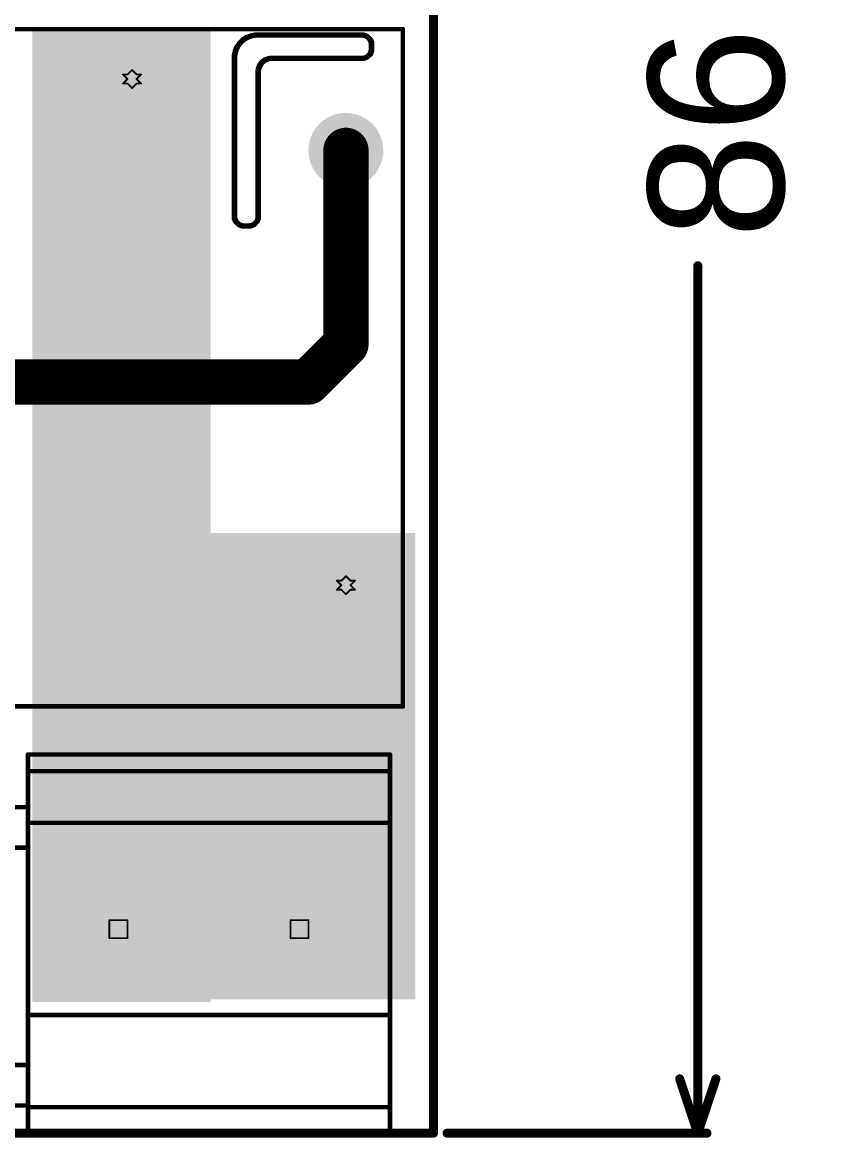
# Model space of a CAD drawing. Header units: inches. Extents: x -1.9 to 9.4, y 0 to 6.7.
# Drawn here: x 0.837 to 1.723, y -0.005 to 1.227 of the extents above; entities that cross this region are included whole.
import ezdxf

# ---------------------------------------------------------------- set-up
doc = ezdxf.new("R2010")
doc.units = ezdxf.units.IN
doc.header["$MEASUREMENT"] = 0
for name, color, linetype in [('Board Outline', 216, 'Continuous'), ('Bottom Layer', 5, 'Continuous'), ('Bottom Solder', 6, 'Continuous'), ('Dimensions', 6, 'Continuous'), ('Drill Drawing', 1, 'Continuous'), ('Multi-Layer', 9, 'Continuous'), ('Pad Holes', 156, 'Continuous'), ('Top Layer', 1, 'Continuous'), ('Top Overlay', 2, 'Continuous'), ('Top Solder', 216, 'Continuous')]:
    doc.layers.add(name, color=color, linetype=linetype)
doc.styles.add('Arial', font='', dxfattribs={"height": 0.2})
doc.styles.get('Arial').set_extended_font_data('Arial')

# ---------------------------------------------------------------- blocks, each defined once
blk = doc.blocks.new('KF129_5_08_2P_5')
at = {"layer": 'Bottom Layer'}
h = blk.add_hatch(color=5, dxfattribs=at)
edge = h.paths.add_edge_path()
edge.add_arc((-0.1, 0), 0.047244, 0, 360)
h = blk.add_hatch(color=5, dxfattribs=at)
edge = h.paths.add_edge_path()
edge.add_arc((0.1, 0), 0.047244, 0, 360)
at = {"layer": 'Bottom Solder'}
h = blk.add_hatch(color=6, dxfattribs=at)
edge = h.paths.add_edge_path()
edge.add_arc((-0.1, 0), 0.049244, 0, 360)
h = blk.add_hatch(color=6, dxfattribs=at)
edge = h.paths.add_edge_path()
edge.add_arc((0.1, 0), 0.049244, 0, 360)
at = {"layer": 'Multi-Layer'}
h = blk.add_hatch(color=9, dxfattribs=at)
edge = h.paths.add_edge_path()
edge.add_arc((-0.1, 0), 0.047244, 0, 360)
h = blk.add_hatch(color=9, dxfattribs=at)
edge = h.paths.add_edge_path()
edge.add_arc((0.1, 0), 0.047244, 0, 360)
at = {"layer": 'Pad Holes'}
h = blk.add_hatch(color=7, dxfattribs=at)
edge = h.paths.add_edge_path()
edge.add_arc((-0.1, 0), 0.031496, 0, 360)
h = blk.add_hatch(color=7, dxfattribs=at)
edge = h.paths.add_edge_path()
edge.add_arc((0.1, 0), 0.031496, 0, 360)
at = {"layer": 'Top Layer'}
h = blk.add_hatch(color=1, dxfattribs=at)
edge = h.paths.add_edge_path()
edge.add_arc((-0.1, 0), 0.047244, 0, 360)
h = blk.add_hatch(color=1, dxfattribs=at)
edge = h.paths.add_edge_path()
edge.add_arc((0.1, 0), 0.047244, 0, 360)
at = {"layer": 'Top Solder'}
h = blk.add_hatch(color=216, dxfattribs=at)
edge = h.paths.add_edge_path()
edge.add_arc((-0.1, 0), 0.049244, 0, 360)
h = blk.add_hatch(color=216, dxfattribs=at)
edge = h.paths.add_edge_path()
edge.add_arc((0.1, 0), 0.049244, 0, 360)
at = {"layer": 'Top Overlay'}
for points in [[(-0.2, -0.22441, 0.005, 0.005, 0), (-0.2, 0.192913, 0.005, 0.005, 0)], [(-0.2, 0.192913, 0.005, 0.005, 0), (0.2, 0.192913, 0.005, 0.005, 0)], [(0.2, -0.224409, 0.005, 0.005, 0), (0.2, 0.192913, 0.005, 0.005, 0)], [(-0.2, 0.174526, 0.005, 0.005, 0), (0.2, 0.174526, 0.005, 0.005, 0)], [(-0.23, 0.09, 0.005, 0.005, 0), (-0.23, 0.134786, 0.005, 0.005, 0)], [(-0.23, 0.134786, 0.005, 0.005, 0), (-0.2, 0.134786, 0.005, 0.005, 0)], [(-0.2, 0.117527, 0.005, 0.005, 0), (0.2, 0.117527, 0.005, 0.005, 0)], [(-0.23, 0.09, 0.005, 0.005, 0), (-0.2, 0.09, 0.005, 0.005, 0)], [(-0.2, -0.094771, 0.005, 0.005, 0), (0.2, -0.094771, 0.005, 0.005, 0)], [(-0.23, -0.194786, 0.005, 0.005, 0), (-0.23, -0.15, 0.005, 0.005, 0)], [(-0.23, -0.15, 0.005, 0.005, 0), (-0.2, -0.15, 0.005, 0.005, 0)], [(-0.23, -0.194786, 0.005, 0.005, 0), (-0.2, -0.194786, 0.005, 0.005, 0)], [(-0.2, -0.196621, 0.005, 0.005, 0), (0.2, -0.196621, 0.005, 0.005, 0)], [(-0.2, -0.224409, 0.005, 0.005, 0), (0.2, -0.224409, 0.005, 0.005, 0)]]:
    blk.add_lwpolyline(points, format="xyseb", dxfattribs=at)
for points in [[(-0.20125, 0.192913, 0.0025, 0.0025, 1), (-0.19875, 0.192913, 0.0025, 0.0025, 1)], [(-0.20125, 0.192913, 0.0025, 0.0025, 1), (-0.19875, 0.192913, 0.0025, 0.0025, 1)], [(0.19875, 0.192913, 0.0025, 0.0025, 1), (0.20125, 0.192913, 0.0025, 0.0025, 1)], [(0.19875, 0.192913, 0.0025, 0.0025, 1), (0.20125, 0.192913, 0.0025, 0.0025, 1)], [(-0.20125, 0.174526, 0.0025, 0.0025, 1), (-0.19875, 0.174526, 0.0025, 0.0025, 1)], [(0.19875, 0.174526, 0.0025, 0.0025, 1), (0.20125, 0.174526, 0.0025, 0.0025, 1)], [(-0.23125, 0.134786, 0.0025, 0.0025, 1), (-0.22875, 0.134786, 0.0025, 0.0025, 1)], [(-0.23125, 0.134786, 0.0025, 0.0025, 1), (-0.22875, 0.134786, 0.0025, 0.0025, 1)], [(-0.20125, 0.134786, 0.0025, 0.0025, 1), (-0.19875, 0.134786, 0.0025, 0.0025, 1)], [(-0.20125, 0.117527, 0.0025, 0.0025, 1), (-0.19875, 0.117527, 0.0025, 0.0025, 1)], [(0.19875, 0.117527, 0.0025, 0.0025, 1), (0.20125, 0.117527, 0.0025, 0.0025, 1)], [(-0.23125, 0.09, 0.0025, 0.0025, 1), (-0.22875, 0.09, 0.0025, 0.0025, 1)], [(-0.23125, 0.09, 0.0025, 0.0025, 1), (-0.22875, 0.09, 0.0025, 0.0025, 1)], [(-0.20125, 0.09, 0.0025, 0.0025, 1), (-0.19875, 0.09, 0.0025, 0.0025, 1)], [(-0.20125, -0.094771, 0.0025, 0.0025, 1), (-0.19875, -0.094771, 0.0025, 0.0025, 1)], [(0.19875, -0.094771, 0.0025, 0.0025, 1), (0.20125, -0.094771, 0.0025, 0.0025, 1)], [(-0.23125, -0.15, 0.0025, 0.0025, 1), (-0.22875, -0.15, 0.0025, 0.0025, 1)], [(-0.23125, -0.15, 0.0025, 0.0025, 1), (-0.22875, -0.15, 0.0025, 0.0025, 1)], [(-0.20125, -0.15, 0.0025, 0.0025, 1), (-0.19875, -0.15, 0.0025, 0.0025, 1)], [(-0.23125, -0.194786, 0.0025, 0.0025, 1), (-0.22875, -0.194786, 0.0025, 0.0025, 1)], [(-0.23125, -0.194786, 0.0025, 0.0025, 1), (-0.22875, -0.194786, 0.0025, 0.0025, 1)], [(-0.20125, -0.194786, 0.0025, 0.0025, 1), (-0.19875, -0.194786, 0.0025, 0.0025, 1)], [(-0.20125, -0.196621, 0.0025, 0.0025, 1), (-0.19875, -0.196621, 0.0025, 0.0025, 1)], [(0.19875, -0.196621, 0.0025, 0.0025, 1), (0.20125, -0.196621, 0.0025, 0.0025, 1)], [(-0.20125, -0.224409, 0.0025, 0.0025, 1), (-0.19875, -0.224409, 0.0025, 0.0025, 1)], [(-0.20125, -0.22441, 0.0025, 0.0025, 1), (-0.19875, -0.22441, 0.0025, 0.0025, 1)], [(0.19875, -0.224409, 0.0025, 0.0025, 1), (0.20125, -0.224409, 0.0025, 0.0025, 1)], [(0.19875, -0.224409, 0.0025, 0.0025, 1), (0.20125, -0.224409, 0.0025, 0.0025, 1)]]:
    blk.add_lwpolyline(points, format="xyseb", close=True, dxfattribs=at)
blk = doc.blocks.new('HF3FA_012_ZSTF_8')
at = {"layer": 'Bottom Layer'}
h = blk.add_hatch(color=5, dxfattribs=at)
edge = h.paths.add_edge_path()
edge.add_arc((-0.200785, 0.23622), 0.03937, 0, 360)
h = blk.add_hatch(color=5, dxfattribs=at)
edge = h.paths.add_edge_path()
edge.add_arc((0.279525, 0.23622), 0.03937, 0, 360)
h = blk.add_hatch(color=5, dxfattribs=at)
edge = h.paths.add_edge_path()
edge.add_arc((-0.279525, 0), 0.03937, 0, 360)
blk.add_hatch(color=5, dxfattribs=at).paths.add_polyline_path([(-0.240155, -0.19685), (-0.161415, -0.19685), (-0.161415, -0.27559), (-0.240155, -0.27559)])
h = blk.add_hatch(color=5, dxfattribs=at)
edge = h.paths.add_edge_path()
edge.add_arc((0.279525, -0.23622), 0.03937, 0, 360)
at = {"layer": 'Bottom Solder'}
h = blk.add_hatch(color=6, dxfattribs=at)
edge = h.paths.add_edge_path()
edge.add_arc((-0.200785, 0.23622), 0.04137, 0, 360)
h = blk.add_hatch(color=6, dxfattribs=at)
edge = h.paths.add_edge_path()
edge.add_arc((0.279525, 0.23622), 0.04137, 0, 360)
h = blk.add_hatch(color=6, dxfattribs=at)
edge = h.paths.add_edge_path()
edge.add_arc((-0.279525, 0), 0.04137, 0, 360)
blk.add_hatch(color=6, dxfattribs=at).paths.add_polyline_path([(-0.242155, -0.19485), (-0.159415, -0.19485), (-0.159415, -0.27759), (-0.242155, -0.27759)])
h = blk.add_hatch(color=6, dxfattribs=at)
edge = h.paths.add_edge_path()
edge.add_arc((0.279525, -0.23622), 0.04137, 0, 360)
at = {"layer": 'Multi-Layer'}
h = blk.add_hatch(color=9, dxfattribs=at)
edge = h.paths.add_edge_path()
edge.add_arc((-0.200785, 0.23622), 0.03937, 0, 360)
h = blk.add_hatch(color=9, dxfattribs=at)
edge = h.paths.add_edge_path()
edge.add_arc((0.279525, 0.23622), 0.03937, 0, 360)
h = blk.add_hatch(color=9, dxfattribs=at)
edge = h.paths.add_edge_path()
edge.add_arc((-0.279525, 0), 0.03937, 0, 360)
blk.add_hatch(color=9, dxfattribs=at).paths.add_polyline_path([(-0.240155, -0.19685), (-0.161415, -0.19685), (-0.161415, -0.27559), (-0.240155, -0.27559)])
h = blk.add_hatch(color=9, dxfattribs=at)
edge = h.paths.add_edge_path()
edge.add_arc((0.279525, -0.23622), 0.03937, 0, 360)
at = {"layer": 'Pad Holes'}
h = blk.add_hatch(color=7, dxfattribs=at)
edge = h.paths.add_edge_path()
edge.add_arc((-0.200785, 0.23622), 0.025591, 0, 360)
h = blk.add_hatch(color=7, dxfattribs=at)
edge = h.paths.add_edge_path()
edge.add_arc((0.279525, 0.23622), 0.025591, 0, 360)
h = blk.add_hatch(color=7, dxfattribs=at)
edge = h.paths.add_edge_path()
edge.add_arc((-0.279525, 0), 0.025591, 0, 360)
h = blk.add_hatch(color=7, dxfattribs=at)
edge = h.paths.add_edge_path()
edge.add_arc((-0.200785, -0.23622), 0.025591, 0, 360)
h = blk.add_hatch(color=7, dxfattribs=at)
edge = h.paths.add_edge_path()
edge.add_arc((0.279525, -0.23622), 0.025591, 0, 360)
at = {"layer": 'Top Layer'}
h = blk.add_hatch(color=1, dxfattribs=at)
edge = h.paths.add_edge_path()
edge.add_arc((-0.200785, 0.23622), 0.03937, 0, 360)
h = blk.add_hatch(color=1, dxfattribs=at)
edge = h.paths.add_edge_path()
edge.add_arc((0.279525, 0.23622), 0.03937, 0, 360)
h = blk.add_hatch(color=1, dxfattribs=at)
edge = h.paths.add_edge_path()
edge.add_arc((-0.279525, 0), 0.03937, 0, 360)
blk.add_hatch(color=1, dxfattribs=at).paths.add_polyline_path([(-0.240155, -0.19685), (-0.161415, -0.19685), (-0.161415, -0.27559), (-0.240155, -0.27559)])
h = blk.add_hatch(color=1, dxfattribs=at)
edge = h.paths.add_edge_path()
edge.add_arc((0.279525, -0.23622), 0.03937, 0, 360)
at = {"layer": 'Top Solder'}
h = blk.add_hatch(color=216, dxfattribs=at)
edge = h.paths.add_edge_path()
edge.add_arc((-0.200785, 0.23622), 0.04137, 0, 360)
h = blk.add_hatch(color=216, dxfattribs=at)
edge = h.paths.add_edge_path()
edge.add_arc((0.279525, 0.23622), 0.04137, 0, 360)
h = blk.add_hatch(color=216, dxfattribs=at)
edge = h.paths.add_edge_path()
edge.add_arc((-0.279525, 0), 0.04137, 0, 360)
blk.add_hatch(color=216, dxfattribs=at).paths.add_polyline_path([(-0.242155, -0.19485), (-0.159415, -0.19485), (-0.159415, -0.27759), (-0.242155, -0.27759)])
h = blk.add_hatch(color=216, dxfattribs=at)
edge = h.paths.add_edge_path()
edge.add_arc((0.279525, -0.23622), 0.04137, 0, 360)
at = {"layer": 'Top Overlay'}
for points in [[(-0.334645, -0.299212, 0.005, 0.005, 0), (-0.334645, 0.299212, 0.005, 0.005, 0)], [(0.412598, 0.299212, 0.005, 0.005, 0), (-0.334645, 0.299212, 0.005, 0.005, 0)], [(0.413385, -0.299212, 0.005, 0.005, 0), (0.413385, 0.299212, 0.005, 0.005, 0)], [(-0.261417, -0.219279, 0.005, 0.005, 0), (-0.334645, -0.219279, 0.005, 0.005, 0)], [(-0.261417, -0.299212, 0.005, 0.005, 0), (-0.261417, -0.219279, 0.005, 0.005, 0)], [(0.413385, -0.299212, 0.005, 0.005, 0), (-0.334645, -0.299212, 0.005, 0.005, 0)]]:
    blk.add_lwpolyline(points, format="xyseb", dxfattribs=at)
for points in [[(-0.335895, 0.299212, 0.0025, 0.0025, 1), (-0.333395, 0.299212, 0.0025, 0.0025, 1)], [(-0.335895, 0.299212, 0.0025, 0.0025, 1), (-0.333395, 0.299212, 0.0025, 0.0025, 1)], [(0.411348, 0.299212, 0.0025, 0.0025, 1), (0.413848, 0.299212, 0.0025, 0.0025, 1)], [(0.412135, 0.299212, 0.0025, 0.0025, 1), (0.414635, 0.299212, 0.0025, 0.0025, 1)], [(-0.335895, -0.219279, 0.0025, 0.0025, 1), (-0.333395, -0.219279, 0.0025, 0.0025, 1)], [(-0.262667, -0.219279, 0.0025, 0.0025, 1), (-0.260167, -0.219279, 0.0025, 0.0025, 1)], [(-0.262667, -0.219279, 0.0025, 0.0025, 1), (-0.260167, -0.219279, 0.0025, 0.0025, 1)], [(-0.272188, -0.261023, 0.005, 0.005, 1), (-0.323086, -0.261023, 0.005, 0.005, 1)], [(-0.324336, -0.261023, 0.0025, 0.0025, 1), (-0.321836, -0.261023, 0.0025, 0.0025, 1)], [(-0.273438, -0.261023, 0.0025, 0.0025, 1), (-0.270938, -0.261023, 0.0025, 0.0025, 1)], [(-0.335895, -0.299212, 0.0025, 0.0025, 1), (-0.333395, -0.299212, 0.0025, 0.0025, 1)], [(-0.335895, -0.299212, 0.0025, 0.0025, 1), (-0.333395, -0.299212, 0.0025, 0.0025, 1)], [(-0.262667, -0.299212, 0.0025, 0.0025, 1), (-0.260167, -0.299212, 0.0025, 0.0025, 1)], [(0.412135, -0.299212, 0.0025, 0.0025, 1), (0.414635, -0.299212, 0.0025, 0.0025, 1)], [(0.412135, -0.299212, 0.0025, 0.0025, 1), (0.414635, -0.299212, 0.0025, 0.0025, 1)]]:
    blk.add_lwpolyline(points, format="xyseb", close=True, dxfattribs=at)

msp = doc.modelspace()

# ---------------------------------------------------------------- hatches: boundary and pattern name
at = {"layer": 'Bottom Layer'}
msp.add_hatch(color=5, dxfattribs=at).paths.add_polyline_path([(0.8483, 0.1448), (1.0453, 0.1448), (1.0453, 1.2195), (0.8483, 1.2195)])
at = {"layer": 'Top Layer'}
msp.add_hatch(color=1, dxfattribs=at).paths.add_polyline_path([(1.0433, 0.1478), (1.2713, 0.1478), (1.2713, 0.6628), (1.0433, 0.6628)])

# ---------------------------------------------------------------- linework, layer by layer
at = {"layer": 'Board Outline'}
for points in [[(1.2913, 0, 0.01, 0.01, 0), (1.2913, 3.3858, 0.01, 0.01, 0)], [(1.0721, 1.1876, 0.005, 0.005, -0.414214), (1.0971, 1.2126, 0.005, 0.005, 0)], [(1.0971, 1.2126, 0.005, 0.005, 0), (1.2121, 1.2126, 0.005, 0.005, 0)], [(1.2021, 1.2126, 0.005, 0.005, 0), (1.2121, 1.2126, 0.005, 0.005, 0)], [(1.2121, 1.2126, 0.005, 0.005, -0.414214), (1.2221, 1.2026, 0.005, 0.005, 0)], [(1.2221, 1.1976, 0.005, 0.005, -0.414214), (1.2121, 1.1876, 0.005, 0.005, 0)], [(1.2221, 1.1976, 0.005, 0.005, 0), (1.2221, 1.2026, 0.005, 0.005, 0)], [(1.0721, 1.1776, 0.005, 0.005, 0), (1.0721, 1.1876, 0.005, 0.005, 0)], [(1.0971, 1.1726, 0.005, 0.005, -0.414214), (1.1121, 1.1876, 0.005, 0.005, 0)], [(1.1121, 1.1876, 0.005, 0.005, 0), (1.2121, 1.1876, 0.005, 0.005, 0)], [(1.0721, 1.0126, 0.005, 0.005, 0), (1.0721, 1.1776, 0.005, 0.005, 0)], [(1.0971, 1.0126, 0.005, 0.005, 0), (1.0971, 1.1726, 0.005, 0.005, 0)], [(1.0821, 1.0026, 0.005, 0.005, -0.414214), (1.0721, 1.0126, 0.005, 0.005, 0)], [(1.0971, 1.0126, 0.005, 0.005, -0.414214), (1.0871, 1.0026, 0.005, 0.005, 0)], [(1.0821, 1.0026, 0.005, 0.005, 0), (1.0871, 1.0026, 0.005, 0.005, 0)], [(0, 0, 0.01, 0.01, 0), (1.2913, 0, 0.01, 0.01, 0)]]:
    msp.add_lwpolyline(points, format="xyseb", dxfattribs=at)
for points in [[(1.0959, 1.2126, 0.0025, 0.0025, 1), (1.0984, 1.2126, 0.0025, 0.0025, 1)], [(1.0959, 1.2126, 0.0025, 0.0025, 1), (1.0984, 1.2126, 0.0025, 0.0025, 1)], [(1.2009, 1.2126, 0.0025, 0.0025, 1), (1.2034, 1.2126, 0.0025, 0.0025, 1)], [(1.2109, 1.2126, 0.0025, 0.0025, 1), (1.2134, 1.2126, 0.0025, 0.0025, 1)], [(1.2109, 1.2126, 0.0025, 0.0025, 1), (1.2134, 1.2126, 0.0025, 0.0025, 1)], [(1.2109, 1.2126, 0.0025, 0.0025, 1), (1.2134, 1.2126, 0.0025, 0.0025, 1)], [(1.2209, 1.2026, 0.0025, 0.0025, 1), (1.2234, 1.2026, 0.0025, 0.0025, 1)], [(1.2209, 1.2026, 0.0025, 0.0025, 1), (1.2234, 1.2026, 0.0025, 0.0025, 1)], [(1.2209, 1.1976, 0.0025, 0.0025, 1), (1.2234, 1.1976, 0.0025, 0.0025, 1)], [(1.2209, 1.1976, 0.0025, 0.0025, 1), (1.2234, 1.1976, 0.0025, 0.0025, 1)], [(1.0709, 1.1876, 0.0025, 0.0025, 1), (1.0734, 1.1876, 0.0025, 0.0025, 1)], [(1.0709, 1.1876, 0.0025, 0.0025, 1), (1.0734, 1.1876, 0.0025, 0.0025, 1)], [(1.1109, 1.1876, 0.0025, 0.0025, 1), (1.1134, 1.1876, 0.0025, 0.0025, 1)], [(1.1109, 1.1876, 0.0025, 0.0025, 1), (1.1134, 1.1876, 0.0025, 0.0025, 1)], [(1.2109, 1.1876, 0.0025, 0.0025, 1), (1.2134, 1.1876, 0.0025, 0.0025, 1)], [(1.2109, 1.1876, 0.0025, 0.0025, 1), (1.2134, 1.1876, 0.0025, 0.0025, 1)], [(1.0709, 1.1776, 0.0025, 0.0025, 1), (1.0734, 1.1776, 0.0025, 0.0025, 1)], [(1.0709, 1.1776, 0.0025, 0.0025, 1), (1.0734, 1.1776, 0.0025, 0.0025, 1)], [(1.0959, 1.1726, 0.0025, 0.0025, 1), (1.0984, 1.1726, 0.0025, 0.0025, 1)], [(1.0959, 1.1726, 0.0025, 0.0025, 1), (1.0984, 1.1726, 0.0025, 0.0025, 1)], [(1.0709, 1.0126, 0.0025, 0.0025, 1), (1.0734, 1.0126, 0.0025, 0.0025, 1)], [(1.0709, 1.0126, 0.0025, 0.0025, 1), (1.0734, 1.0126, 0.0025, 0.0025, 1)], [(1.0959, 1.0126, 0.0025, 0.0025, 1), (1.0984, 1.0126, 0.0025, 0.0025, 1)], [(1.0959, 1.0126, 0.0025, 0.0025, 1), (1.0984, 1.0126, 0.0025, 0.0025, 1)], [(1.0809, 1.0026, 0.0025, 0.0025, 1), (1.0834, 1.0026, 0.0025, 0.0025, 1)], [(1.0809, 1.0026, 0.0025, 0.0025, 1), (1.0834, 1.0026, 0.0025, 0.0025, 1)], [(1.0859, 1.0026, 0.0025, 0.0025, 1), (1.0884, 1.0026, 0.0025, 0.0025, 1)], [(1.0859, 1.0026, 0.0025, 0.0025, 1), (1.0884, 1.0026, 0.0025, 0.0025, 1)], [(1.2888, 0, 0.005, 0.005, 1), (1.2938, 0, 0.005, 0.005, 1)], [(1.2888, 0, 0.005, 0.005, 1), (1.2938, 0, 0.005, 0.005, 1)]]:
    msp.add_lwpolyline(points, format="xyseb", close=True, dxfattribs=at)
at = {"layer": 'Dimensions'}
for points in [[(1.5833, 0, 0.01, 0.01, 0), (1.5833, 0.9581, 0.01, 0.01, 0)], [(1.5633, 0.06, 0.01, 0.01, 0), (1.5833, 0, 0.01, 0.01, 0)], [(1.5833, 0, 0.01, 0.01, 0), (1.6033, 0.06, 0.01, 0.01, 0)], [(1.3063, 0, 0.01, 0.01, 0), (1.5933, 0, 0.01, 0.01, 0)]]:
    msp.add_lwpolyline(points, format="xyseb", dxfattribs=at)
for points in [[(1.5808, 0.9581, 0.005, 0.005, 1), (1.5858, 0.9581, 0.005, 0.005, 1)], [(1.5608, 0.06, 0.005, 0.005, 1), (1.5658, 0.06, 0.005, 0.005, 1)], [(1.6008, 0.06, 0.005, 0.005, 1), (1.6058, 0.06, 0.005, 0.005, 1)], [(1.3038, 0, 0.005, 0.005, 1), (1.3088, 0, 0.005, 0.005, 1)], [(1.5808, 0, 0.005, 0.005, 1), (1.5858, 0, 0.005, 0.005, 1)], [(1.5808, 0, 0.005, 0.005, 1), (1.5858, 0, 0.005, 0.005, 1)], [(1.5808, 0, 0.005, 0.005, 1), (1.5858, 0, 0.005, 0.005, 1)], [(1.5908, 0, 0.005, 0.005, 1), (1.5958, 0, 0.005, 0.005, 1)]]:
    msp.add_lwpolyline(points, format="xyseb", close=True, dxfattribs=at)
at = {"layer": 'Drill Drawing'}
for points in [[(0.9533, 1.1694, 0.002, 0.002, 0), (0.9583, 1.1744, 0.002, 0.002, 0)], [(0.9583, 1.1744, 0.002, 0.002, 0), (0.9633, 1.1694, 0.002, 0.002, 0)], [(0.9483, 1.1694, 0.002, 0.002, 0), (0.9533, 1.1644, 0.002, 0.002, 0)], [(0.9483, 1.1694, 0.002, 0.002, 0), (0.9533, 1.1694, 0.002, 0.002, 0)], [(0.9483, 1.1594, 0.002, 0.002, 0), (0.9533, 1.1644, 0.002, 0.002, 0)], [(0.9483, 1.1594, 0.002, 0.002, 0), (0.9533, 1.1594, 0.002, 0.002, 0)], [(0.9533, 1.1594, 0.002, 0.002, 0), (0.9583, 1.1544, 0.002, 0.002, 0)], [(0.9583, 1.1544, 0.002, 0.002, 0), (0.9633, 1.1594, 0.002, 0.002, 0)], [(0.9633, 1.1694, 0.002, 0.002, 0), (0.9683, 1.1694, 0.002, 0.002, 0)], [(0.9633, 1.1644, 0.002, 0.002, 0), (0.9683, 1.1694, 0.002, 0.002, 0)], [(0.9633, 1.1644, 0.002, 0.002, 0), (0.9683, 1.1594, 0.002, 0.002, 0)], [(0.9633, 1.1594, 0.002, 0.002, 0), (0.9683, 1.1594, 0.002, 0.002, 0)], [(1.1896, 1.0906, 0.002, 0.002, 0), (1.1946, 1.0956, 0.002, 0.002, 0)], [(1.1946, 1.0956, 0.002, 0.002, 0), (1.1996, 1.0906, 0.002, 0.002, 0)], [(1.1846, 1.0906, 0.002, 0.002, 0), (1.1896, 1.0856, 0.002, 0.002, 0)], [(1.1846, 1.0906, 0.002, 0.002, 0), (1.1896, 1.0906, 0.002, 0.002, 0)], [(1.1846, 1.0806, 0.002, 0.002, 0), (1.1896, 1.0856, 0.002, 0.002, 0)], [(1.1996, 1.0906, 0.002, 0.002, 0), (1.2046, 1.0906, 0.002, 0.002, 0)], [(1.1996, 1.0856, 0.002, 0.002, 0), (1.2046, 1.0906, 0.002, 0.002, 0)], [(1.1996, 1.0856, 0.002, 0.002, 0), (1.2046, 1.0806, 0.002, 0.002, 0)], [(1.1846, 1.0806, 0.002, 0.002, 0), (1.1896, 1.0806, 0.002, 0.002, 0)], [(1.1896, 1.0806, 0.002, 0.002, 0), (1.1946, 1.0756, 0.002, 0.002, 0)], [(1.1946, 1.0756, 0.002, 0.002, 0), (1.1996, 1.0806, 0.002, 0.002, 0)], [(1.1996, 1.0806, 0.002, 0.002, 0), (1.2046, 1.0806, 0.002, 0.002, 0)], [(1.1896, 0.6103, 0.002, 0.002, 0), (1.1946, 0.6153, 0.002, 0.002, 0)], [(1.1946, 0.6153, 0.002, 0.002, 0), (1.1996, 0.6103, 0.002, 0.002, 0)], [(1.1846, 0.6103, 0.002, 0.002, 0), (1.1896, 0.6053, 0.002, 0.002, 0)], [(1.1846, 0.6103, 0.002, 0.002, 0), (1.1896, 0.6103, 0.002, 0.002, 0)], [(1.1846, 0.6003, 0.002, 0.002, 0), (1.1896, 0.6053, 0.002, 0.002, 0)], [(1.1996, 0.6103, 0.002, 0.002, 0), (1.2046, 0.6103, 0.002, 0.002, 0)], [(1.1996, 0.6053, 0.002, 0.002, 0), (1.2046, 0.6103, 0.002, 0.002, 0)], [(1.1996, 0.6053, 0.002, 0.002, 0), (1.2046, 0.6003, 0.002, 0.002, 0)], [(1.1846, 0.6003, 0.002, 0.002, 0), (1.1896, 0.6003, 0.002, 0.002, 0)], [(1.1896, 0.6003, 0.002, 0.002, 0), (1.1946, 0.5953, 0.002, 0.002, 0)], [(1.1946, 0.5953, 0.002, 0.002, 0), (1.1996, 0.6003, 0.002, 0.002, 0)], [(1.1996, 0.6003, 0.002, 0.002, 0), (1.2046, 0.6003, 0.002, 0.002, 0)], [(0.9333, 0.2353, 0.002, 0.002, 0), (0.9533, 0.2353, 0.002, 0.002, 0)], [(0.9333, 0.2153, 0.002, 0.002, 0), (0.9333, 0.2353, 0.002, 0.002, 0)], [(0.9533, 0.2153, 0.002, 0.002, 0), (0.9533, 0.2353, 0.002, 0.002, 0)], [(1.1333, 0.2353, 0.002, 0.002, 0), (1.1533, 0.2353, 0.002, 0.002, 0)], [(1.1333, 0.2153, 0.002, 0.002, 0), (1.1333, 0.2353, 0.002, 0.002, 0)], [(1.1533, 0.2153, 0.002, 0.002, 0), (1.1533, 0.2353, 0.002, 0.002, 0)], [(0.9333, 0.2153, 0.002, 0.002, 0), (0.9533, 0.2153, 0.002, 0.002, 0)], [(1.1333, 0.2153, 0.002, 0.002, 0), (1.1533, 0.2153, 0.002, 0.002, 0)]]:
    msp.add_lwpolyline(points, format="xyseb", dxfattribs=at)
for points in [[(0.9578, 1.1744, 0.001, 0.001, 1), (0.9588, 1.1744, 0.001, 0.001, 1)], [(0.9578, 1.1744, 0.001, 0.001, 1), (0.9588, 1.1744, 0.001, 0.001, 1)], [(0.9478, 1.1694, 0.001, 0.001, 1), (0.9488, 1.1694, 0.001, 0.001, 1)], [(0.9478, 1.1694, 0.001, 0.001, 1), (0.9488, 1.1694, 0.001, 0.001, 1)], [(0.9478, 1.1594, 0.001, 0.001, 1), (0.9488, 1.1594, 0.001, 0.001, 1)], [(0.9478, 1.1594, 0.001, 0.001, 1), (0.9488, 1.1594, 0.001, 0.001, 1)], [(0.9528, 1.1694, 0.001, 0.001, 1), (0.9538, 1.1694, 0.001, 0.001, 1)], [(0.9528, 1.1694, 0.001, 0.001, 1), (0.9538, 1.1694, 0.001, 0.001, 1)], [(0.9528, 1.1644, 0.001, 0.001, 1), (0.9538, 1.1644, 0.001, 0.001, 1)], [(0.9528, 1.1644, 0.001, 0.001, 1), (0.9538, 1.1644, 0.001, 0.001, 1)], [(0.9528, 1.1594, 0.001, 0.001, 1), (0.9538, 1.1594, 0.001, 0.001, 1)], [(0.9528, 1.1594, 0.001, 0.001, 1), (0.9538, 1.1594, 0.001, 0.001, 1)], [(0.9628, 1.1694, 0.001, 0.001, 1), (0.9638, 1.1694, 0.001, 0.001, 1)], [(0.9628, 1.1694, 0.001, 0.001, 1), (0.9638, 1.1694, 0.001, 0.001, 1)], [(0.9628, 1.1644, 0.001, 0.001, 1), (0.9638, 1.1644, 0.001, 0.001, 1)], [(0.9628, 1.1644, 0.001, 0.001, 1), (0.9638, 1.1644, 0.001, 0.001, 1)], [(0.9628, 1.1594, 0.001, 0.001, 1), (0.9638, 1.1594, 0.001, 0.001, 1)], [(0.9628, 1.1594, 0.001, 0.001, 1), (0.9638, 1.1594, 0.001, 0.001, 1)], [(0.9678, 1.1694, 0.001, 0.001, 1), (0.9688, 1.1694, 0.001, 0.001, 1)], [(0.9678, 1.1694, 0.001, 0.001, 1), (0.9688, 1.1694, 0.001, 0.001, 1)], [(0.9678, 1.1594, 0.001, 0.001, 1), (0.9688, 1.1594, 0.001, 0.001, 1)], [(0.9678, 1.1594, 0.001, 0.001, 1), (0.9688, 1.1594, 0.001, 0.001, 1)], [(0.9578, 1.1544, 0.001, 0.001, 1), (0.9588, 1.1544, 0.001, 0.001, 1)], [(0.9578, 1.1544, 0.001, 0.001, 1), (0.9588, 1.1544, 0.001, 0.001, 1)], [(1.1941, 1.0956, 0.001, 0.001, 1), (1.1951, 1.0956, 0.001, 0.001, 1)], [(1.1941, 1.0956, 0.001, 0.001, 1), (1.1951, 1.0956, 0.001, 0.001, 1)], [(1.1841, 1.0906, 0.001, 0.001, 1), (1.1851, 1.0906, 0.001, 0.001, 1)], [(1.1841, 1.0906, 0.001, 0.001, 1), (1.1851, 1.0906, 0.001, 0.001, 1)], [(1.1891, 1.0906, 0.001, 0.001, 1), (1.1901, 1.0906, 0.001, 0.001, 1)], [(1.1891, 1.0906, 0.001, 0.001, 1), (1.1901, 1.0906, 0.001, 0.001, 1)], [(1.1891, 1.0856, 0.001, 0.001, 1), (1.1901, 1.0856, 0.001, 0.001, 1)], [(1.1891, 1.0856, 0.001, 0.001, 1), (1.1901, 1.0856, 0.001, 0.001, 1)], [(1.1991, 1.0906, 0.001, 0.001, 1), (1.2001, 1.0906, 0.001, 0.001, 1)], [(1.1991, 1.0906, 0.001, 0.001, 1), (1.2001, 1.0906, 0.001, 0.001, 1)], [(1.1991, 1.0856, 0.001, 0.001, 1), (1.2001, 1.0856, 0.001, 0.001, 1)], [(1.1991, 1.0856, 0.001, 0.001, 1), (1.2001, 1.0856, 0.001, 0.001, 1)], [(1.2041, 1.0906, 0.001, 0.001, 1), (1.2051, 1.0906, 0.001, 0.001, 1)], [(1.2041, 1.0906, 0.001, 0.001, 1), (1.2051, 1.0906, 0.001, 0.001, 1)], [(1.1841, 1.0806, 0.001, 0.001, 1), (1.1851, 1.0806, 0.001, 0.001, 1)], [(1.1841, 1.0806, 0.001, 0.001, 1), (1.1851, 1.0806, 0.001, 0.001, 1)], [(1.1891, 1.0806, 0.001, 0.001, 1), (1.1901, 1.0806, 0.001, 0.001, 1)], [(1.1891, 1.0806, 0.001, 0.001, 1), (1.1901, 1.0806, 0.001, 0.001, 1)], [(1.1941, 1.0756, 0.001, 0.001, 1), (1.1951, 1.0756, 0.001, 0.001, 1)], [(1.1941, 1.0756, 0.001, 0.001, 1), (1.1951, 1.0756, 0.001, 0.001, 1)], [(1.1991, 1.0806, 0.001, 0.001, 1), (1.2001, 1.0806, 0.001, 0.001, 1)], [(1.1991, 1.0806, 0.001, 0.001, 1), (1.2001, 1.0806, 0.001, 0.001, 1)], [(1.2041, 1.0806, 0.001, 0.001, 1), (1.2051, 1.0806, 0.001, 0.001, 1)], [(1.2041, 1.0806, 0.001, 0.001, 1), (1.2051, 1.0806, 0.001, 0.001, 1)], [(1.1941, 0.6153, 0.001, 0.001, 1), (1.1951, 0.6153, 0.001, 0.001, 1)], [(1.1941, 0.6153, 0.001, 0.001, 1), (1.1951, 0.6153, 0.001, 0.001, 1)], [(1.1841, 0.6103, 0.001, 0.001, 1), (1.1851, 0.6103, 0.001, 0.001, 1)], [(1.1841, 0.6103, 0.001, 0.001, 1), (1.1851, 0.6103, 0.001, 0.001, 1)], [(1.1891, 0.6103, 0.001, 0.001, 1), (1.1901, 0.6103, 0.001, 0.001, 1)], [(1.1891, 0.6103, 0.001, 0.001, 1), (1.1901, 0.6103, 0.001, 0.001, 1)], [(1.1891, 0.6053, 0.001, 0.001, 1), (1.1901, 0.6053, 0.001, 0.001, 1)], [(1.1891, 0.6053, 0.001, 0.001, 1), (1.1901, 0.6053, 0.001, 0.001, 1)], [(1.1991, 0.6103, 0.001, 0.001, 1), (1.2001, 0.6103, 0.001, 0.001, 1)], [(1.1991, 0.6103, 0.001, 0.001, 1), (1.2001, 0.6103, 0.001, 0.001, 1)], [(1.1991, 0.6053, 0.001, 0.001, 1), (1.2001, 0.6053, 0.001, 0.001, 1)], [(1.1991, 0.6053, 0.001, 0.001, 1), (1.2001, 0.6053, 0.001, 0.001, 1)], [(1.2041, 0.6103, 0.001, 0.001, 1), (1.2051, 0.6103, 0.001, 0.001, 1)], [(1.2041, 0.6103, 0.001, 0.001, 1), (1.2051, 0.6103, 0.001, 0.001, 1)], [(1.1841, 0.6003, 0.001, 0.001, 1), (1.1851, 0.6003, 0.001, 0.001, 1)], [(1.1841, 0.6003, 0.001, 0.001, 1), (1.1851, 0.6003, 0.001, 0.001, 1)], [(1.1891, 0.6003, 0.001, 0.001, 1), (1.1901, 0.6003, 0.001, 0.001, 1)], [(1.1891, 0.6003, 0.001, 0.001, 1), (1.1901, 0.6003, 0.001, 0.001, 1)], [(1.1941, 0.5953, 0.001, 0.001, 1), (1.1951, 0.5953, 0.001, 0.001, 1)], [(1.1941, 0.5953, 0.001, 0.001, 1), (1.1951, 0.5953, 0.001, 0.001, 1)], [(1.1991, 0.6003, 0.001, 0.001, 1), (1.2001, 0.6003, 0.001, 0.001, 1)], [(1.1991, 0.6003, 0.001, 0.001, 1), (1.2001, 0.6003, 0.001, 0.001, 1)], [(1.2041, 0.6003, 0.001, 0.001, 1), (1.2051, 0.6003, 0.001, 0.001, 1)], [(1.2041, 0.6003, 0.001, 0.001, 1), (1.2051, 0.6003, 0.001, 0.001, 1)], [(0.9328, 0.2353, 0.001, 0.001, 1), (0.9338, 0.2353, 0.001, 0.001, 1)], [(0.9328, 0.2353, 0.001, 0.001, 1), (0.9338, 0.2353, 0.001, 0.001, 1)], [(0.9528, 0.2353, 0.001, 0.001, 1), (0.9538, 0.2353, 0.001, 0.001, 1)], [(0.9528, 0.2353, 0.001, 0.001, 1), (0.9538, 0.2353, 0.001, 0.001, 1)], [(1.1328, 0.2353, 0.001, 0.001, 1), (1.1338, 0.2353, 0.001, 0.001, 1)], [(1.1328, 0.2353, 0.001, 0.001, 1), (1.1338, 0.2353, 0.001, 0.001, 1)], [(1.1528, 0.2353, 0.001, 0.001, 1), (1.1538, 0.2353, 0.001, 0.001, 1)], [(1.1528, 0.2353, 0.001, 0.001, 1), (1.1538, 0.2353, 0.001, 0.001, 1)], [(0.9328, 0.2153, 0.001, 0.001, 1), (0.9338, 0.2153, 0.001, 0.001, 1)], [(0.9328, 0.2153, 0.001, 0.001, 1), (0.9338, 0.2153, 0.001, 0.001, 1)], [(0.9528, 0.2153, 0.001, 0.001, 1), (0.9538, 0.2153, 0.001, 0.001, 1)], [(0.9528, 0.2153, 0.001, 0.001, 1), (0.9538, 0.2153, 0.001, 0.001, 1)], [(1.1328, 0.2153, 0.001, 0.001, 1), (1.1338, 0.2153, 0.001, 0.001, 1)], [(1.1328, 0.2153, 0.001, 0.001, 1), (1.1338, 0.2153, 0.001, 0.001, 1)], [(1.1528, 0.2153, 0.001, 0.001, 1), (1.1538, 0.2153, 0.001, 0.001, 1)], [(1.1528, 0.2153, 0.001, 0.001, 1), (1.1538, 0.2153, 0.001, 0.001, 1)]]:
    msp.add_lwpolyline(points, format="xyseb", close=True, dxfattribs=at)
at = {"layer": 'Multi-Layer'}
for p, q in [((1.0757, 1.2052), (1.0796, 1.209)), ((1.0796, 1.209), (1.0841, 1.212)), ((1.0841, 1.212), (1.0891, 1.2141)), ((1.0891, 1.2141), (1.0944, 1.2151)), ((1.0944, 1.2151), (1.0971, 1.2151)), ((1.0971, 1.2151), (1.0971, 1.2151)), ((1.0971, 1.2151), (1.2121, 1.2151)), ((1.2121, 1.2151), (1.2146, 1.2151)), ((1.2146, 1.2151), (1.2192, 1.2132)), ((1.2192, 1.2132), (1.2227, 1.2097)), ((1.2227, 1.2097), (1.2246, 1.2051)), ((1.0696, 1.1903), (1.0707, 1.1956)), ((1.0707, 1.1956), (1.0727, 1.2006)), ((1.0727, 1.2006), (1.0757, 1.2052)), ((1.2246, 1.1951), (1.2227, 1.1905)), ((1.2246, 1.2051), (1.2246, 1.2026)), ((1.2246, 1.2026), (1.2246, 1.2026)), ((1.2246, 1.2026), (1.2246, 1.1976)), ((1.2246, 1.1976), (1.2246, 1.1951)), ((1.0696, 1.1876), (1.0696, 1.1903)), ((1.0696, 1.0126), (1.0696, 1.1876)), ((1.1052, 1.183), (1.1017, 1.1795)), ((1.1097, 1.1849), (1.1052, 1.183)), ((1.1121, 1.1851), (1.1097, 1.1849)), ((1.2121, 1.1851), (1.1121, 1.1851)), ((1.2146, 1.1851), (1.2121, 1.1851)), ((1.2121, 1.1851), (1.2121, 1.1851)), ((1.2192, 1.187), (1.2146, 1.1851)), ((1.2227, 1.1905), (1.2192, 1.187)), ((1.0999, 1.175), (1.0996, 1.1726)), ((1.0996, 1.1726), (1.0996, 1.1726)), ((1.0996, 1.1726), (1.0996, 1.0126)), ((1.1017, 1.1795), (1.0999, 1.175)), ((1.0696, 1.0101), (1.0696, 1.0126)), ((1.0696, 1.0126), (1.0696, 1.0126)), ((1.0996, 1.0126), (1.0996, 1.0101)), ((1.0715, 1.0055), (1.0696, 1.0101)), ((1.075, 1.002), (1.0715, 1.0055)), ((1.0796, 1.0001), (1.075, 1.002)), ((1.0821, 1.0001), (1.0796, 1.0001)), ((1.0871, 1.0001), (1.0821, 1.0001)), ((1.0896, 1.0001), (1.0871, 1.0001)), ((1.0871, 1.0001), (1.0871, 1.0001)), ((1.0942, 1.002), (1.0896, 1.0001)), ((1.0977, 1.0055), (1.0942, 1.002)), ((1.0996, 1.0101), (1.0977, 1.0055))]:
    msp.add_line(p, q, dxfattribs=at)
at = {"layer": 'Top Layer'}
for points in [[(1.1946, 0.8714, 0.05, 0.05, 0), (1.1946, 1.0856, 0.05, 0.05, 0)], [(1.1529, 0.8297, 0.05, 0.05, 0), (1.1946, 0.8714, 0.05, 0.05, 0)], [(0.6381, 0.8297, 0.05, 0.05, 0), (1.1529, 0.8297, 0.05, 0.05, 0)]]:
    msp.add_lwpolyline(points, format="xyseb", dxfattribs=at)
for points in [[(1.1821, 1.0856, 0.025, 0.025, 1), (1.2071, 1.0856, 0.025, 0.025, 1)], [(1.1821, 0.8714, 0.025, 0.025, 1), (1.2071, 0.8714, 0.025, 0.025, 1)], [(1.1821, 0.8714, 0.025, 0.025, 1), (1.2071, 0.8714, 0.025, 0.025, 1)], [(1.1404, 0.8297, 0.025, 0.025, 1), (1.1654, 0.8297, 0.025, 0.025, 1)], [(1.1404, 0.8297, 0.025, 0.025, 1), (1.1654, 0.8297, 0.025, 0.025, 1)]]:
    msp.add_lwpolyline(points, format="xyseb", close=True, dxfattribs=at)

# ---------------------------------------------------------------- block references
at = {"rotation": 270}
msp.add_blockref('HF3FA_012_ZSTF_8', (0.9583, 0.8848), dxfattribs=at)
msp.add_blockref('KF129_5_08_2P_5', (1.0433, 0.2253))

# ---------------------------------------------------------------- texts
at = {"layer": 'Dimensions', "style": 'Arial'}
msp.add_text('86.00 (mm)', height=0.15, rotation=90, dxfattribs=at).set_placement((1.6783, 0.9881))

doc.saveas('drawing.dxf')
